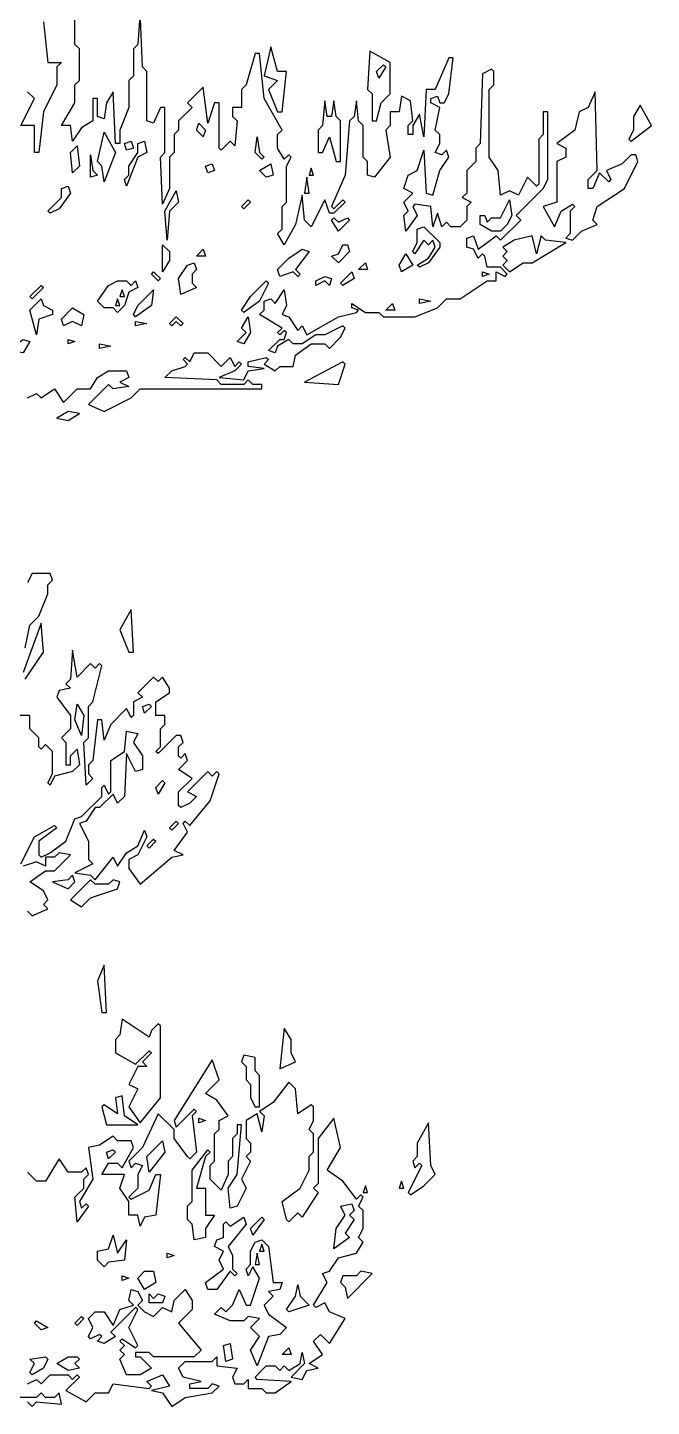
# Model space of a CAD drawing. Header units: millimetres. Extents: x -1861 to 1860, y -2 to 9002.
# Drawn here: x 1215 to 1825, y 4304 to 5653 of the extents above; entities that cross this region are included whole.
import ezdxf

# ---------------------------------------------------------------- set-up
doc = ezdxf.new("R2010")
doc.units = ezdxf.units.MM
doc.layers.add('ALMOND-DRAW-PROFILE', color=7, linetype='Continuous', lineweight=25)

msp = doc.modelspace()

# ---------------------------------------------------------------- linework, layer by layer
at = {"layer": 'ALMOND-DRAW-PROFILE'}
for points in [[(1215, 5290.4), (1223.8, 5294.8), (1228.2, 5290.4), (1241.4, 5299.2), (1250.2, 5286), (1263.4, 5299.2), (1276.6, 5299.2), (1283.2, 5310.2), (1294.2, 5316.8), (1311.8, 5316.8), (1314, 5310.2), (1305.2, 5305.8), (1314, 5301.4), (1298.6, 5299.2), (1294.2, 5303.6), (1274.4, 5283.8), (1289.8, 5277.2), (1316.2, 5290.4), (1325, 5299.2), (1443.9, 5299.2), (1443.9, 5303.6), (1435.1, 5303.6), (1430.7, 5308), (1426.3, 5303.6), (1404.3, 5303.6), (1399.9, 5308), (1349.2, 5310.2), (1355.9, 5316.8), (1369.1, 5321.2), (1371.3, 5323.4), (1366.9, 5327.8), (1369.1, 5330), (1373.5, 5325.6), (1377.9, 5334.4), (1391.1, 5334.4), (1404.3, 5321.2), (1413.1, 5330), (1417.5, 5321.2), (1421.9, 5325.6), (1424.1, 5323.4), (1417.5, 5316.8), (1402.1, 5310.2), (1426.3, 5308), (1430.7, 5316.8), (1446.1, 5319), (1430.7, 5321.2), (1430.7, 5325.6), (1448.3, 5330), (1450.5, 5327.8), (1446.1, 5323.4), (1457.1, 5316.8), (1461.5, 5321.2), (1474.7, 5321.2), (1476.9, 5332.2), (1492.3, 5343.2), (1505.6, 5343.2), (1510, 5338.8), (1521, 5349.8), (1525.4, 5358.6), (1523.2, 5360.8), (1505.6, 5352), (1496.8, 5352), (1483.5, 5343.2), (1474.7, 5343.2), (1470.3, 5347.6), (1459.3, 5341), (1457.1, 5334.4), (1450.5, 5336.6), (1461.5, 5347.6), (1465.9, 5347.6), (1468.1, 5354.2), (1465.9, 5356.4), (1461.5, 5352), (1459.3, 5354.2), (1463.7, 5358.6), (1441.7, 5371.8), (1446.1, 5376.2), (1446.1, 5385), (1452.7, 5387.2), (1457.1, 5382.8), (1465.9, 5396), (1468.1, 5380.6), (1463.7, 5371.8), (1470.3, 5369.6), (1479.1, 5356.4), (1483.5, 5360.8), (1487.9, 5352), (1518.8, 5369.6), (1536.4, 5374), (1538.6, 5376.2), (1532, 5378.4), (1532, 5382.8), (1545.2, 5374), (1558.4, 5374), (1562.8, 5369.6), (1593.6, 5369.6), (1615.6, 5378.4), (1624.4, 5387.2), (1637.7, 5387.2), (1664.1, 5404.8), (1672.9, 5404.8), (1672.9, 5413.6), (1681.7, 5409.2), (1683.9, 5411.4), (1677.3, 5418.1), (1664.1, 5418.1), (1661.9, 5429.1), (1659.7, 5431.3), (1655.3, 5426.9), (1650.9, 5435.7), (1644.3, 5437.9), (1644.3, 5446.7), (1650.9, 5448.9), (1655.3, 5435.7), (1672.9, 5448.9), (1677.3, 5444.5), (1697.1, 5464.3), (1692.7, 5468.7), (1719.1, 5495.1), (1723.5, 5503.9), (1723.5, 5570), (1719.1, 5570), (1719.1, 5547.9), (1714.7, 5543.5), (1714.7, 5499.5), (1712.5, 5497.3), (1703.7, 5506.1), (1694.9, 5488.5), (1686.1, 5492.9), (1677.3, 5488.5), (1675.1, 5512.7), (1666.3, 5525.9), (1666.3, 5592), (1670.7, 5596.4), (1670.7, 5609.6), (1668.5, 5611.8), (1659.7, 5607.4), (1657.5, 5539.1), (1653.1, 5534.7), (1653.1, 5521.5), (1644.3, 5512.7), (1644.3, 5490.7), (1639.9, 5486.3), (1648.7, 5481.9), (1644.3, 5477.5), (1644.3, 5464.3), (1637.7, 5457.7), (1628.8, 5457.7), (1624.4, 5462.1), (1620, 5457.7), (1615.6, 5470.9), (1611.2, 5457.7), (1609, 5477.5), (1593.6, 5479.7), (1591.4, 5477.5), (1595.8, 5468.7), (1584.8, 5453.3), (1582.6, 5468.7), (1587, 5473.1), (1582.6, 5481.9), (1591.4, 5490.7), (1582.6, 5495.1), (1587, 5508.3), (1595.8, 5512.7), (1602.4, 5532.5), (1604.6, 5490.7), (1611.2, 5488.5), (1617.8, 5512.7), (1626.6, 5525.9), (1624.4, 5532.5), (1620, 5528.1), (1613.4, 5530.3), (1617.8, 5539.1), (1617.8, 5547.9), (1613.4, 5552.3), (1617.8, 5574.4), (1609, 5578.8), (1609, 5583.2), (1615.6, 5585.4), (1617.8, 5578.8), (1622.2, 5578.8), (1626.6, 5587.6), (1631, 5622.8), (1626.6, 5622.8), (1613.4, 5592), (1604.6, 5592), (1602.4, 5545.7), (1598, 5567.8), (1591.4, 5556.8), (1591.4, 5547.9), (1587, 5547.9), (1587, 5556.8), (1591.4, 5561.2), (1589.2, 5581), (1580.4, 5585.4), (1578.2, 5570), (1569.4, 5570), (1569.4, 5556.8), (1565, 5552.3), (1569.4, 5525.9), (1554, 5506.1), (1547.4, 5508.3), (1547.4, 5521.5), (1543, 5525.9), (1543, 5556.8), (1538.6, 5561.2), (1536.4, 5581), (1534.2, 5565.6), (1529.8, 5561.2), (1525.4, 5508.3), (1512.2, 5477.5), (1514.4, 5475.3), (1523.2, 5484.1), (1525.4, 5481.9), (1514.4, 5470.9), (1510, 5470.9), (1505.6, 5484.1), (1492.3, 5457.7), (1485.7, 5464.3), (1483.5, 5488.5), (1476.9, 5459.9), (1465.9, 5440.1), (1459.3, 5451.1), (1463.7, 5455.5), (1463.7, 5477.5), (1468.1, 5481.9), (1468.1, 5517.1), (1472.5, 5525.9), (1470.3, 5528.1), (1465.9, 5523.7), (1459.3, 5534.7), (1459.3, 5547.9), (1463.7, 5552.3), (1446.1, 5583.2), (1441.7, 5627.2), (1437.3, 5627.2), (1428.5, 5596.4), (1424.1, 5592), (1424.1, 5574.4), (1415.3, 5574.4), (1415.3, 5565.6), (1419.7, 5561.2), (1417.5, 5536.9), (1413.1, 5541.3), (1404.3, 5532.5), (1402.1, 5534.7), (1402.1, 5578.8), (1397.7, 5578.8), (1391.1, 5559), (1386.7, 5594.2), (1371.3, 5578.8), (1375.7, 5574.4), (1362.5, 5561.2), (1362.5, 5552.3), (1358.1, 5547.9), (1358.1, 5530.3), (1353.6, 5525.9), (1353.6, 5495.1), (1347, 5479.7), (1344.8, 5525.9), (1349.2, 5530.3), (1349.2, 5574.4), (1344.8, 5574.4), (1338.2, 5559), (1331.6, 5561.2), (1331.6, 5609.6), (1327.2, 5614), (1325, 5669), (1322.8, 5636), (1318.4, 5631.6), (1318.4, 5605.2), (1314, 5600.8), (1314, 5574.4), (1305.2, 5552.3), (1305.2, 5539.1), (1300.8, 5539.1), (1298.6, 5589.8), (1292, 5578.8), (1289.8, 5563.4), (1283.2, 5565.6), (1283.2, 5583.2), (1278.8, 5583.2), (1278.8, 5561.2), (1267.8, 5554.5), (1259, 5541.3), (1256.8, 5556.8), (1248, 5556.8), (1261.2, 5578.8), (1261.2, 5596.4), (1265.6, 5600.8), (1265.6, 5631.6), (1261.2, 5636), (1261.2, 5662.4)], [(1230.4, 5658), (1234.8, 5618.4), (1248, 5618.4), (1243.6, 5614), (1243.6, 5596.4), (1230.4, 5570), (1226, 5530.3), (1221.6, 5530.3), (1221.6, 5556.8), (1208.3, 5556.8), (1221.6, 5583.2), (1215, 5589.8)], [(1212.7, 5046), (1217.2, 5068), (1226, 5076.8), (1234.8, 5098.8), (1234.8, 5107.6), (1239.2, 5112), (1237, 5118.6), (1219.4, 5118.6), (1215, 5109.8)], [(1212.7, 5015.2), (1230.4, 5041.6), (1228.2, 5070.2), (1210.5, 5021.8)], [(1208.3, 4834.6), (1221.6, 4861.1), (1241.4, 4872.1), (1243.6, 4869.9), (1226, 4856.7), (1226, 4843.4), (1228.2, 4841.2), (1237, 4845.6), (1252.4, 4856.7), (1261.2, 4878.7), (1267.8, 4880.9), (1287.6, 4900.7), (1287.6, 4909.5), (1289.8, 4911.7), (1294.2, 4902.9), (1296.4, 4905.1), (1296.4, 4935.9), (1309.6, 4944.7), (1311.8, 4964.5), (1322.8, 4962.3), (1318.4, 4953.5), (1327.2, 4940.3), (1327.2, 4927.1), (1320.6, 4924.9), (1311.8, 4942.5), (1309.6, 4900.7), (1303, 4894.1), (1298.6, 4902.9), (1285.4, 4889.7), (1281, 4889.7), (1272.2, 4876.5), (1265.6, 4874.3), (1274.4, 4856.7), (1274.4, 4839), (1278.8, 4834.6), (1261.2, 4825.8), (1276.6, 4823.6), (1281, 4819.2), (1298.6, 4841.2), (1303, 4832.4), (1311.8, 4845.6), (1322.8, 4852.3), (1329.4, 4867.7), (1331.6, 4861.1), (1322.8, 4843.4), (1314, 4839), (1314, 4830.2), (1325, 4814.8), (1355.9, 4841.2), (1366.9, 4843.4), (1358.1, 4847.8), (1371.3, 4865.5), (1366.9, 4874.3), (1369.1, 4876.5), (1373.5, 4872.1), (1393.3, 4896.3), (1402.1, 4922.7), (1399.9, 4924.9), (1395.5, 4920.5), (1391.1, 4924.9), (1371.3, 4905.1), (1380.1, 4900.7), (1373.5, 4894.1), (1364.7, 4889.7), (1362.5, 4891.9), (1362.5, 4905.1), (1375.7, 4918.3), (1362.5, 4927.1), (1371.3, 4935.9), (1369.1, 4942.5), (1364.7, 4938.1), (1362.5, 4940.3), (1362.5, 4949.1), (1366.9, 4953.5), (1364.7, 4960.1), (1360.3, 4960.1), (1342.6, 4942.5), (1340.4, 4944.7), (1344.8, 4949.1), (1344.8, 4966.7), (1349.2, 4971.1), (1349.2, 4979.9), (1340.4, 4979.9), (1340.4, 4993.2), (1353.6, 5002), (1353.6, 5006.4), (1347, 5017.4), (1342.6, 5013), (1338.2, 5017.4), (1322.8, 5002), (1327.2, 4997.6), (1318.4, 4993.2), (1318.4, 4979.9), (1316.2, 4977.7), (1311.8, 4986.5), (1296.4, 4971.1), (1289.8, 4955.7), (1287.6, 4975.5), (1283.2, 4975.5), (1278.8, 4935.9), (1274.4, 4931.5), (1274.4, 4922.7), (1278.8, 4918.3), (1272.2, 4911.7), (1270, 4953.5), (1274.4, 4957.9), (1274.4, 4988.7), (1278.8, 4993.2), (1287.6, 5028.4), (1285.4, 5030.6), (1281, 5026.2), (1276.6, 5030.6), (1263.4, 5017.4), (1259, 5043.8), (1256.8, 5015.2), (1252.4, 5010.8), (1256.8, 5006.4), (1245.8, 5004.2), (1243.6, 4997.6), (1256.8, 4979.9), (1256.8, 4966.7), (1248, 4957.9), (1252.4, 4953.5), (1252.4, 4931.5), (1256.8, 4931.5), (1256.8, 4940.3), (1263.4, 4946.9), (1265.6, 4931.5), (1259, 4924.9), (1241.4, 4920.5), (1237, 4911.7), (1234.8, 4913.9), (1239.2, 4922.7), (1239.2, 4944.7), (1232.6, 4951.3), (1228.2, 4946.9), (1226, 4949.1), (1226, 4957.9), (1217.2, 4966.7), (1217.2, 4979.9), (1203.9, 4979.9)], [(1215, 4788.4), (1219.4, 4784), (1234.8, 4790.6), (1230.4, 4795), (1234.8, 4799.4), (1230.4, 4808.2), (1217.2, 4817), (1232.6, 4828), (1241.4, 4828), (1256.8, 4843.4), (1245.8, 4845.6), (1241.4, 4841.2), (1232.6, 4841.2), (1232.6, 4832.4), (1223.8, 4836.8), (1210.5, 4832.4)], [(1215, 4326.1), (1223.8, 4330.5), (1228.2, 4326.1), (1237, 4334.9), (1254.6, 4334.9), (1259, 4330.5), (1263.4, 4334.9), (1265.6, 4332.7), (1252.4, 4319.5), (1272.2, 4308.5), (1281, 4317.3), (1294.2, 4317.3), (1298.6, 4326.1), (1333.8, 4321.7), (1336, 4323.9), (1331.6, 4328.3), (1347, 4334.9), (1353.6, 4323.9), (1336, 4319.5), (1347, 4317.3), (1355.9, 4304.1), (1369.1, 4312.9), (1395.5, 4317.3), (1402.1, 4323.9), (1395.5, 4326.1), (1391.1, 4321.7), (1373.5, 4321.7), (1373.5, 4326.1), (1384.5, 4328.3), (1366.9, 4332.7), (1362.5, 4341.5), (1369.1, 4348.1), (1395.5, 4348.1), (1399.9, 4352.5), (1399.9, 4343.7), (1419.7, 4341.5), (1415.3, 4332.7), (1417.5, 4326.1), (1426.3, 4326.1), (1430.7, 4330.5), (1430.7, 4321.7), (1443.9, 4321.7), (1448.3, 4317.3), (1457.1, 4317.3), (1472.5, 4328.3), (1439.5, 4330.5), (1437.3, 4332.7), (1448.3, 4343.7), (1457.1, 4343.7), (1461.5, 4339.3), (1465.9, 4343.7), (1470.3, 4339.3), (1481.3, 4345.9), (1483.5, 4356.9), (1485.7, 4345.9), (1472.5, 4332.7), (1483.5, 4330.5), (1487.9, 4339.3), (1499, 4341.5), (1490.1, 4345.9), (1503.4, 4354.7), (1494.6, 4367.9), (1501.2, 4374.5), (1510, 4365.7), (1525.4, 4389.9), (1510, 4396.5), (1505.6, 4405.3), (1496.8, 4400.9), (1494.6, 4403.1), (1507.8, 4425.1), (1503.4, 4434), (1510, 4436.2), (1518.8, 4449.4), (1536.4, 4453.8), (1543, 4464.8), (1538.6, 4469.2), (1543, 4478), (1543, 4495.6), (1538.6, 4500), (1543, 4508.8), (1540.8, 4511), (1536.4, 4506.6), (1523.2, 4524.2), (1507.8, 4535.2), (1521, 4557.2), (1514.4, 4585.9), (1499, 4566), (1499, 4522), (1494.6, 4517.6), (1499, 4513.2), (1483.5, 4489), (1479.1, 4493.4), (1470.3, 4484.6), (1468.1, 4486.8), (1463.7, 4504.4), (1481.3, 4517.6), (1490.1, 4535.2), (1490.1, 4548.4), (1494.6, 4552.8), (1494.6, 4570.5), (1490.1, 4574.9), (1494.6, 4583.7), (1494.6, 4596.9), (1492.3, 4599.1), (1479.1, 4590.3), (1476.9, 4614.5), (1470.3, 4621.1), (1454.9, 4601.3), (1441.7, 4592.5), (1446.1, 4588.1), (1443.9, 4572.7), (1439.5, 4590.3), (1428.5, 4583.7), (1428.5, 4566), (1432.9, 4561.6), (1432.9, 4552.8), (1428.5, 4548.4), (1432.9, 4544), (1424.1, 4526.4), (1428.5, 4517.6), (1419.7, 4500), (1413.1, 4497.8), (1410.9, 4517.6), (1419.7, 4530.8), (1424.1, 4579.3), (1419.7, 4579.3), (1419.7, 4570.5), (1415.3, 4566), (1415.3, 4548.4), (1410.9, 4544), (1410.9, 4530.8), (1404.3, 4515.4), (1393.3, 4526.4), (1393.3, 4539.6), (1397.7, 4544), (1397.7, 4570.5), (1402.1, 4574.9), (1402.1, 4583.7), (1410.9, 4588.1), (1399.9, 4603.5), (1388.9, 4610.1), (1402.1, 4623.3), (1395.5, 4643.1), (1358.1, 4583.7), (1360.3, 4577.1), (1377.9, 4594.7), (1380.1, 4592.5), (1375.7, 4588.1), (1380.1, 4552.8), (1373.5, 4546.2), (1371.3, 4548.4), (1358.1, 4566), (1358.1, 4574.9), (1342.6, 4590.3), (1327.2, 4557.2), (1314, 4544), (1316.2, 4537.4), (1320.6, 4541.8), (1327.2, 4539.6), (1322.8, 4530.8), (1322.8, 4517.6), (1314, 4508.8), (1316.2, 4506.6), (1333.8, 4515.4), (1340.4, 4530.8), (1344.8, 4530.8), (1340.4, 4491.2), (1329.4, 4489), (1325, 4480.2), (1322.8, 4491.2), (1314, 4491.2), (1314, 4504.4), (1305.2, 4517.6), (1309.6, 4530.8), (1287.6, 4530.8), (1294.2, 4541.8), (1303, 4541.8), (1307.4, 4537.4), (1318.4, 4557.2), (1316.2, 4563.8), (1303, 4563.8), (1298.6, 4568.2), (1285.4, 4559.4), (1274.4, 4557.2), (1278.8, 4526.4), (1265.6, 4504.4), (1267.8, 4497.8), (1272.2, 4502.2), (1274.4, 4500), (1263.4, 4484.6), (1261.2, 4508.8), (1270, 4517.6), (1270, 4526.4), (1274.4, 4530.8), (1272.2, 4537.4), (1267.8, 4533), (1254.6, 4533), (1245.8, 4546.2), (1232.6, 4524.2), (1223.8, 4524.2), (1215, 4533)], [(1215, 4308.5), (1219.4, 4304.1), (1223.8, 4308.5), (1248, 4306.3), (1245.8, 4317.3), (1241.4, 4312.9), (1232.6, 4312.9), (1228.2, 4317.3), (1223.8, 4312.9), (1184.1, 4312.9)]]:
    msp.add_lwpolyline(points, dxfattribs=at)
for points in [[(1459.3, 5570), (1463.7, 5570), (1468.1, 5609.6), (1459.3, 5609.6), (1452.7, 5633.8), (1446.1, 5605.2), (1459.3, 5600.8), (1450.5, 5592)], [(1551.8, 5561.2), (1556.2, 5561.2), (1560.6, 5578.8), (1569.4, 5587.6), (1569.4, 5618.4), (1549.6, 5629.4), (1547.4, 5592), (1551.8, 5587.6)], [(1558.4, 5603), (1556.2, 5609.6), (1562.8, 5616.2), (1565, 5614)], [(1741.1, 5446.7), (1747.7, 5444.5), (1756.5, 5453.3), (1771.9, 5459.9), (1767.5, 5464.3), (1771.9, 5477.5), (1798.4, 5495.1), (1811.6, 5521.5), (1809.4, 5528.1), (1805, 5528.1), (1796.2, 5519.3), (1780.8, 5512.7), (1785.2, 5503.9), (1783, 5501.7), (1774.1, 5510.5), (1767.5, 5495.1), (1763.1, 5495.1), (1763.1, 5503.9), (1771.9, 5512.7), (1769.7, 5589.8), (1763.1, 5574.4), (1754.3, 5570), (1749.9, 5552.3), (1732.3, 5539.1), (1741.1, 5534.7), (1741.1, 5525.9), (1732.3, 5521.5), (1732.3, 5481.9), (1719.1, 5477.5), (1730.1, 5457.7), (1736.7, 5473.1), (1747.7, 5479.7), (1749.9, 5477.5), (1745.5, 5473.1), (1745.5, 5451.1)], [(1516.6, 5521.5), (1521, 5521.5), (1521, 5561.2), (1516.6, 5565.6), (1514.4, 5581), (1512.2, 5565.6), (1507.8, 5565.6), (1505.6, 5581), (1503.4, 5556.8), (1499, 5552.3), (1499, 5530.3), (1503.4, 5530.3), (1510, 5545.7)], [(1802.8, 5543.5), (1805, 5541.3), (1824.8, 5556.8), (1813.8, 5576.6), (1807.2, 5565.6), (1807.2, 5552.3)], [(1386.7, 5545.7), (1380.1, 5552.3), (1382.3, 5559), (1388.9, 5552.3)], [(1289.8, 5501.7), (1287.6, 5517.1), (1283.2, 5521.5), (1289.8, 5550.1), (1300.8, 5530.3)], [(1443.9, 5523.7), (1437.3, 5530.3), (1439.5, 5545.7), (1441.7, 5530.3), (1446.1, 5525.9)], [(1259, 5510.5), (1256.8, 5530.3), (1263.4, 5536.9), (1265.6, 5517.1)], [(1311.8, 5497.3), (1309.6, 5503.9), (1314, 5508.3), (1314, 5517.1), (1322.8, 5530.3), (1322.8, 5539.1), (1329.4, 5541.3), (1331.6, 5530.3), (1322.8, 5525.9)], [(1311.8, 5532.5), (1309.6, 5539.1), (1316.2, 5541.3), (1318.4, 5534.7)], [(1276.6, 5506.1), (1276.6, 5528.1), (1278.8, 5512.7), (1283.2, 5508.3)], [(1391.1, 5510.5), (1388.9, 5517.1), (1395.5, 5519.3), (1397.7, 5512.7)], [(1448.3, 5506.1), (1441.7, 5512.7), (1452.7, 5519.3), (1454.9, 5508.3)], [(1485.7, 5490.7), (1490.1, 5490.7), (1487.9, 5506.1)], [(1490.1, 5508.3), (1494.6, 5508.3), (1492.3, 5514.9)], [(1237, 5470.9), (1234.8, 5473.1), (1248, 5486.3), (1248, 5495.1), (1254.6, 5497.3), (1256.8, 5490.7), (1245.8, 5475.3)], [(1351.4, 5444.5), (1349.2, 5473.1), (1360.3, 5492.9), (1362.5, 5481.9), (1353.6, 5473.1)], [(1426.3, 5475.3), (1424.1, 5477.5), (1430.7, 5484.1), (1432.9, 5481.9)], [(1668.5, 5453.3), (1657.5, 5459.9), (1657.5, 5468.7), (1661.9, 5468.7), (1664.1, 5462.1), (1668.5, 5466.5), (1677.3, 5466.5), (1686.1, 5484.1), (1688.3, 5468.7), (1683.9, 5459.9), (1677.3, 5453.3)], [(1518.8, 5453.3), (1512.2, 5464.3), (1514.4, 5466.5), (1518.8, 5462.1), (1527.6, 5466.5), (1529.8, 5464.3)], [(1598, 5418.1), (1595.8, 5420.3), (1606.8, 5426.9), (1613.4, 5437.9), (1611.2, 5444.5), (1606.8, 5440.1), (1602.4, 5444.5), (1593.6, 5431.3), (1591.4, 5433.5), (1595.8, 5442.3), (1595.8, 5455.5), (1602.4, 5457.7), (1617.8, 5442.3), (1617.8, 5437.9), (1606.8, 5422.5)], [(1686.1, 5413.6), (1699.3, 5422.5), (1708.1, 5422.5), (1741.1, 5442.3), (1721.3, 5444.5), (1716.9, 5448.9), (1712.5, 5431.3), (1708.1, 5448.9), (1690.5, 5444.5), (1679.5, 5437.9), (1683.9, 5433.5), (1679.5, 5429.1), (1683.9, 5424.7), (1679.5, 5420.3)], [(1347, 5413.6), (1347, 5440.1), (1353.6, 5433.5), (1353.6, 5424.7)], [(1380.1, 5429.1), (1386.7, 5435.7), (1388.9, 5429.1)], [(1461.5, 5409.2), (1459.3, 5415.9), (1470.3, 5426.9), (1483.5, 5435.7), (1490.1, 5433.5), (1476.9, 5415.9), (1481.3, 5411.4), (1479.1, 5409.2), (1474.7, 5413.6)], [(1518.8, 5422.5), (1512.2, 5429.1), (1518.8, 5431.3), (1523.2, 5440.1), (1527.6, 5440.1), (1529.8, 5433.5)], [(1364.7, 5391.6), (1362.5, 5407), (1371.3, 5420.3), (1377.9, 5422.5), (1380.1, 5415.9), (1375.7, 5411.4), (1375.7, 5402.6), (1380.1, 5398.2)], [(1538.6, 5415.9), (1545.2, 5422.5), (1547.4, 5415.9)], [(1580.4, 5413.6), (1578.2, 5420.3), (1584.8, 5431.3), (1591.4, 5420.3)], [(1342.6, 5404.8), (1336, 5411.4), (1338.2, 5413.6), (1344.8, 5407)], [(1496.8, 5400.4), (1496.8, 5404.8), (1505.6, 5409.2), (1512.2, 5407), (1510, 5400.4), (1505.6, 5404.8)], [(1523.2, 5400.4), (1521, 5402.6), (1532, 5413.6), (1534.2, 5407)], [(1659.7, 5409.2), (1659.7, 5413.6), (1666.3, 5411.4)], [(1219.4, 5387.2), (1217.2, 5389.4), (1228.2, 5400.4), (1230.4, 5398.2)], [(1303, 5374), (1298.6, 5378.4), (1289.8, 5378.4), (1283.2, 5385), (1294.2, 5400.4), (1303, 5404.8), (1311.8, 5404.8), (1316.2, 5400.4), (1320.6, 5404.8), (1322.8, 5398.2), (1314, 5393.8), (1309.6, 5380.6)], [(1305.2, 5389.4), (1309.6, 5389.4), (1307.4, 5396)], [(1320.6, 5369.6), (1318.4, 5371.8), (1322.8, 5380.6), (1338.2, 5396), (1336, 5380.6)], [(1426.3, 5374), (1424.1, 5376.2), (1432.9, 5389.4), (1448.3, 5404.8), (1450.5, 5402.6), (1441.7, 5385)], [(1223.8, 5352), (1217.2, 5376.2), (1228.2, 5387.2), (1230.4, 5380.6), (1239.2, 5376.2), (1239.2, 5371.8), (1226, 5367.4)], [(1300.8, 5380.6), (1305.2, 5380.6), (1303, 5387.2)], [(1565, 5376.2), (1571.6, 5382.8), (1573.8, 5376.2)], [(1598, 5382.8), (1598, 5387.2), (1609, 5385)], [(1250.2, 5360.8), (1248, 5367.4), (1259, 5378.4), (1270, 5371.8), (1267.8, 5360.8), (1259, 5365.2)], [(1355.9, 5360.8), (1353.6, 5363), (1360.3, 5369.6), (1366.9, 5363), (1364.7, 5360.8), (1360.3, 5365.2)], [(1419.7, 5345.4), (1428.5, 5354.2), (1424.1, 5358.6), (1430.7, 5369.6), (1432.9, 5354.2), (1426.3, 5343.2)], [(1320.6, 5360.8), (1320.6, 5365.2), (1331.6, 5363)], [(1195.1, 5336.6), (1210.5, 5347.6), (1217.2, 5345.4), (1210.5, 5334.4)], [(1254.6, 5343.2), (1254.6, 5347.6), (1261.2, 5345.4)], [(1285.4, 5338.8), (1285.4, 5343.2), (1296.4, 5341)], [(1485.7, 5305.8), (1518.8, 5303.6), (1525.4, 5323.4), (1523.2, 5325.6)], [(1243.6, 5270.5), (1254.6, 5268.3), (1265.6, 5275), (1254.6, 5277.2)], [(1314, 5041.6), (1318.4, 5041.6), (1316.2, 5083.4), (1305.2, 5063.6)], [(1267.8, 4960.1), (1261.2, 4975.5), (1263.4, 4990.9), (1270, 4979.9)], [(1329.4, 4982.1), (1327.2, 4988.7), (1333.8, 4990.9), (1336, 4988.7)], [(1342.6, 4902.9), (1340.4, 4909.5), (1347, 4916.1), (1349.2, 4913.9)], [(1355.9, 4867.7), (1353.6, 4869.9), (1360.3, 4876.5), (1362.5, 4874.3)], [(1333.8, 4850), (1331.6, 4852.3), (1338.2, 4858.9), (1340.4, 4856.7)], [(1254.6, 4810.4), (1261.2, 4817), (1259, 4823.6), (1254.6, 4819.2), (1239.2, 4817)], [(1267.8, 4792.8), (1276.6, 4801.6), (1303, 4810.4), (1305.2, 4817), (1298.6, 4819.2), (1294.2, 4814.8), (1281, 4814.8), (1276.6, 4819.2), (1256.8, 4799.4)], [(1287.6, 4689.3), (1292, 4689.3), (1289.8, 4735.6), (1283.2, 4720.2)], [(1325, 4581.5), (1344.8, 4605.7), (1344.8, 4676.1), (1342.6, 4678.3), (1336, 4671.7), (1333.8, 4665.1), (1307.4, 4682.7), (1305.2, 4667.3), (1300.8, 4662.9), (1300.8, 4649.7), (1320.6, 4638.7), (1333.8, 4651.9), (1336, 4649.7), (1327.2, 4640.9), (1331.6, 4636.5), (1322.8, 4636.5), (1314, 4618.9), (1322.8, 4614.5), (1314, 4596.9)], [(1461.5, 4634.3), (1476.9, 4640.9), (1472.5, 4649.7), (1472.5, 4662.9), (1465.9, 4673.9)], [(1437.3, 4596.9), (1441.7, 4596.9), (1441.7, 4627.7), (1437.3, 4632.1), (1437.3, 4645.3), (1426.3, 4647.5), (1424.1, 4640.9), (1428.5, 4636.5), (1428.5, 4623.3), (1432.9, 4618.9), (1432.9, 4605.7)], [(1292, 4579.3), (1322.8, 4579.3), (1309.6, 4588.1), (1307.4, 4607.9), (1300.8, 4605.7), (1303, 4590.3), (1289.8, 4599.1), (1287.6, 4596.9)], [(1382.3, 4581.5), (1382.3, 4585.9), (1388.9, 4583.7)], [(1587, 4513.2), (1589.2, 4511), (1602.4, 4519.8), (1613.4, 4530.8), (1609, 4539.6), (1606.8, 4581.5), (1595.8, 4561.6), (1595.8, 4548.4), (1591.4, 4544), (1593.6, 4537.4), (1598, 4541.8), (1600.2, 4539.6)], [(1333.8, 4533), (1331.6, 4548.4), (1347, 4563.8), (1349.2, 4552.8)], [(1294.2, 4546.2), (1292, 4552.8), (1298.6, 4555), (1300.8, 4552.8)], [(1377.9, 4467), (1375.7, 4482.4), (1371.3, 4486.8), (1371.3, 4500), (1375.7, 4504.4), (1375.7, 4535.2), (1391.1, 4555), (1393.3, 4552.8), (1388.9, 4548.4), (1380.1, 4517.6), (1388.9, 4517.6), (1388.9, 4491.2), (1397.7, 4491.2), (1388.9, 4478), (1388.9, 4469.2)], [(1543, 4513.2), (1547.4, 4513.2), (1545.2, 4519.8)], [(1578.2, 4517.6), (1582.6, 4517.6), (1580.4, 4524.2)], [(1514.4, 4458.2), (1516.6, 4478), (1525.4, 4491.2), (1521, 4500), (1532, 4502.2), (1534.2, 4495.6), (1529.8, 4491.2), (1534.2, 4486.8), (1525.4, 4473.6), (1529.8, 4469.2)], [(1391.1, 4418.5), (1388.9, 4425.1), (1406.5, 4438.4), (1402.1, 4447.2), (1406.5, 4456), (1397.7, 4460.4), (1399.9, 4467), (1406.5, 4469.2), (1406.5, 4482.4), (1408.7, 4484.6), (1413.1, 4480.2), (1426.3, 4489), (1428.5, 4482.4), (1410.9, 4460.4), (1415.3, 4451.6), (1415.3, 4438.4), (1419.7, 4434), (1417.5, 4431.8), (1413.1, 4436.2), (1399.9, 4418.5)], [(1435.1, 4471.4), (1432.9, 4478), (1443.9, 4489), (1446.1, 4486.8)], [(1289.8, 4440.6), (1283.2, 4447.2), (1283.2, 4456), (1294.2, 4458.2), (1298.6, 4471.4), (1303, 4453.8), (1311.8, 4467), (1309.6, 4447.2), (1294.2, 4445)], [(1439.5, 4343.7), (1432.9, 4359.1), (1441.7, 4372.3), (1432.9, 4381.1), (1441.7, 4389.9), (1430.7, 4392.1), (1426.3, 4387.7), (1413.1, 4387.7), (1397.7, 4394.3), (1404.3, 4400.9), (1408.7, 4396.5), (1415.3, 4403.1), (1421.9, 4418.5), (1428.5, 4403.1), (1432.9, 4403.1), (1441.7, 4429.5), (1435.1, 4440.6), (1430.7, 4431.8), (1428.5, 4438.4), (1432.9, 4442.8), (1432.9, 4456), (1437.3, 4464.8), (1443.9, 4467), (1450.5, 4460.4), (1454.9, 4425.1), (1463.7, 4425.1), (1461.5, 4418.5), (1450.5, 4416.3), (1454.9, 4411.9), (1446.1, 4403.1), (1450.5, 4394.3), (1468.1, 4381.1), (1461.5, 4374.5), (1450.5, 4372.3)], [(1351.4, 4449.4), (1351.4, 4453.8), (1358.1, 4451.6)], [(1437.3, 4442.8), (1441.7, 4442.8), (1439.5, 4453.8)], [(1441.7, 4456), (1446.1, 4456), (1443.9, 4462.6)], [(1307.4, 4427.3), (1307.4, 4431.8), (1314, 4429.5)], [(1329.4, 4418.5), (1322.8, 4429.5), (1329.4, 4436.2), (1338.2, 4436.2), (1340.4, 4425.1)], [(1470.3, 4396.5), (1468.1, 4398.7), (1476.9, 4411.9), (1479.1, 4422.9), (1481.3, 4411.9), (1490.1, 4403.1)], [(1527.6, 4409.7), (1551.8, 4434), (1540.8, 4436.2), (1536.4, 4431.8), (1523.2, 4431.8), (1521, 4425.1), (1525.4, 4420.7)], [(1311.8, 4334.9), (1305.2, 4350.3), (1309.6, 4354.7), (1305.2, 4359.1), (1309.6, 4363.5), (1305.2, 4367.9), (1307.4, 4370.1), (1320.6, 4361.3), (1322.8, 4363.5), (1314, 4381.1), (1322.8, 4398.7), (1320.6, 4400.9), (1307.4, 4387.7), (1296.4, 4376.7), (1300.8, 4372.3), (1289.8, 4365.7), (1283.2, 4367.9), (1287.6, 4372.3), (1285.4, 4374.5), (1276.6, 4370.1), (1274.4, 4372.3), (1278.8, 4381.1), (1274.4, 4389.9), (1281, 4396.5), (1289.8, 4396.5), (1298.6, 4383.3), (1305.2, 4398.7), (1318.4, 4403.1), (1314, 4407.5), (1316.2, 4418.5), (1322.8, 4416.3), (1327.2, 4407.5), (1322.8, 4403.1), (1329.4, 4396.5), (1338.2, 4392.1), (1347, 4400.9), (1355.9, 4396.5), (1358.1, 4407.5), (1369.1, 4418.5), (1375.7, 4407.5), (1375.7, 4398.7), (1362.5, 4385.5), (1384.5, 4359.1), (1377.9, 4352.5), (1338.2, 4352.5), (1333.8, 4356.9), (1320.6, 4356.9), (1320.6, 4352.5), (1325, 4352.5), (1336, 4341.5), (1325, 4334.9)], [(1333.8, 4405.3), (1333.8, 4414.1), (1338.2, 4409.7), (1342.6, 4414.1), (1349.2, 4411.9), (1347, 4405.3)], [(1228.2, 4378.9), (1221.6, 4385.5), (1223.8, 4387.7), (1234.8, 4381.1)], [(1263.4, 4383.3), (1261.2, 4385.5), (1267.8, 4392.1), (1270, 4389.9)], [(1408.7, 4348.1), (1406.5, 4363.5), (1413.1, 4365.7), (1415.3, 4350.3)], [(1463.7, 4354.7), (1470.3, 4361.3), (1472.5, 4354.7)], [(1219.4, 4334.9), (1217.2, 4337.1), (1221.6, 4345.9), (1217.2, 4350.3), (1232.6, 4352.5), (1234.8, 4350.3), (1230.4, 4341.5)], [(1254.6, 4339.3), (1243.6, 4345.9), (1254.6, 4352.5), (1263.4, 4352.5), (1265.6, 4350.3), (1261.2, 4345.9), (1265.6, 4341.5)]]:
    msp.add_lwpolyline(points, close=True, dxfattribs=at)

doc.saveas('drawing.dxf')
